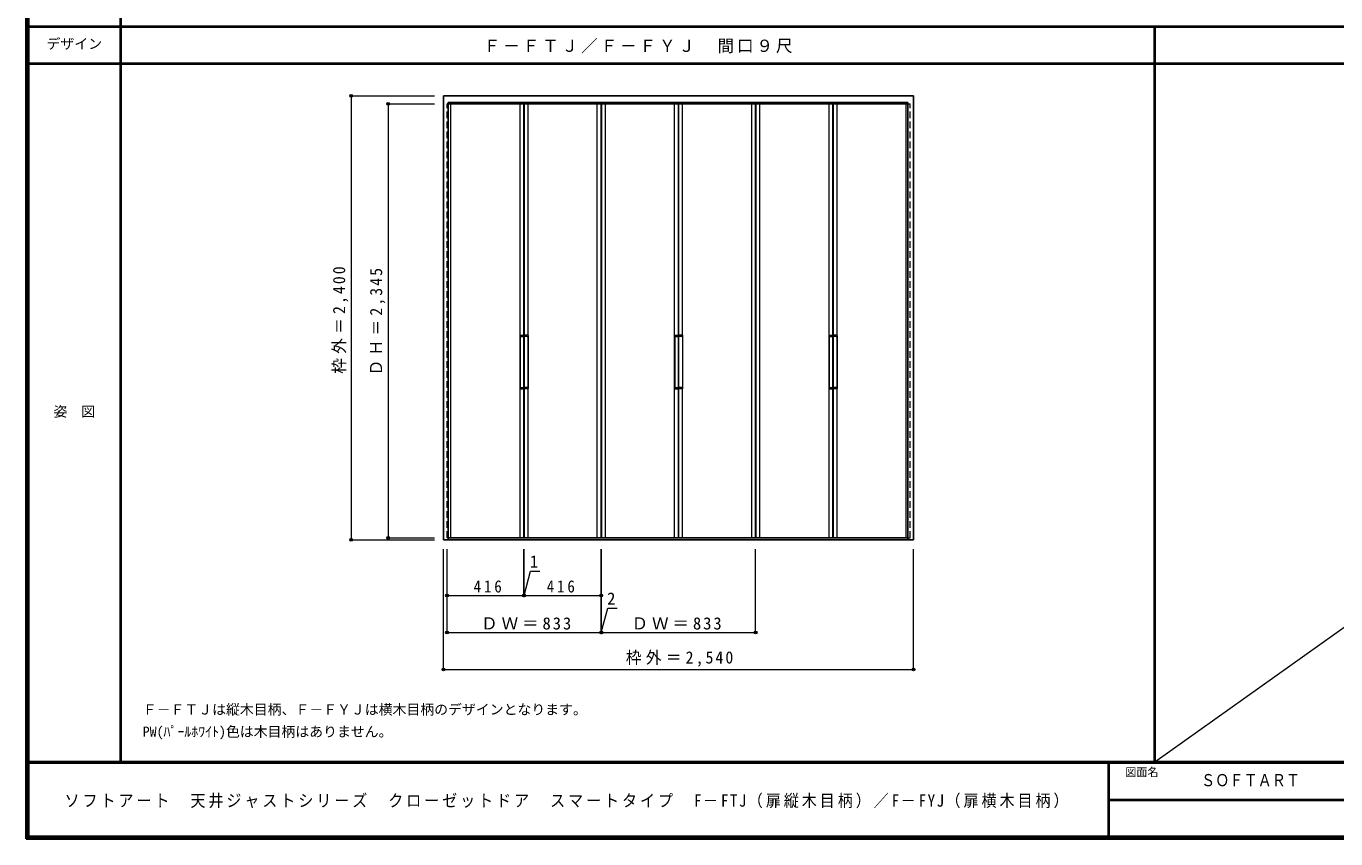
# Model space of a CAD drawing. Units: millimetres, scale not verified. Extents: x -6000 to 5700, y -4307 to 4175.
# Drawn here: x -6000 to 1078, y -4205 to 186 of the extents above; entities that cross this region are included whole.
import ezdxf
from ezdxf.enums import TextEntityAlignment as Align

# ---------------------------------------------------------------- set-up
doc = ezdxf.new("R2010")
doc.units = ezdxf.units.MM
doc.header["$LTSCALE"] = 30
doc.header["$PDMODE"] = 32
doc.header["$PDSIZE"] = 15
doc.linetypes.add('DASHED1', pattern=[1.8, 1.2, -0.6])
for name, color, linetype, lineweight in [('0-2_扉', 3, 'Continuous', 25), ('0-3_仕上げ', 7, 'Continuous', 18), ('0-4_枠', 3, 'Continuous', 25), ('0-6_引手SG', 7, 'Continuous', 18), ('0-A_文字', 7, 'Continuous', 18), ('0-B_寸法', 7, 'Continuous', 9), ('F-1_枠', 6, 'Continuous', 40)]:
    doc.layers.add(name, color=color, linetype=linetype, lineweight=lineweight)
doc.layers.add('F-A_文字', color=7, linetype='Continuous')
doc.styles.add('HG明朝B', font='')
doc.styles.add('ＭＳ ゴシック', font='')
doc.styles.get('HG明朝B').set_extended_font_data('HG明朝B')
doc.styles.get('ＭＳ ゴシック').set_extended_font_data('MS Gothic')

msp = doc.modelspace()

# ---------------------------------------------------------------- linework, layer by layer
at = {"layer": '0-2_扉', "color": 4, "linetype": 'DASHED1', "lineweight": 9}
for p, q in [((-3725.5, -2578.5), (-3725.5, -233.5)), ((-3720, -233.5), (-3725.5, -233.5)), ((-1234, -233.5), (-1222.5, -233.5)), ((-1222.5, -2578.5), (-1222.5, -233.5)), ((-3720, -2578.5), (-3725.5, -2578.5)), ((-1234, -2578.5), (-1222.5, -2578.5))]:
    msp.add_line(p, q, dxfattribs=at)
at = {"layer": '0-2_扉'}
for p, q in [((-3720, -233.5), (-3309.5, -233.5)), ((-3308.5, -2578.5), (-3308.5, -233.5)), ((-3308.5, -233.5), (-2892.5, -233.5)), ((-2892.5, -2578.5), (-2892.5, -233.5)), ((-2474.5, -233.5), (-2890.5, -233.5)), ((-2474.5, -2578.5), (-2474.5, -233.5)), ((-2473.5, -2578.5), (-2473.5, -233.5)), ((-2473.5, -233.5), (-2057.5, -233.5)), ((-2057.5, -2578.5), (-2057.5, -233.5)), ((-1639.5, -233.5), (-2055.5, -233.5)), ((-1639.5, -2578.5), (-1639.5, -233.5)), ((-3308.5, -2578.5), (-2892.5, -2578.5)), ((-2473.5, -2578.5), (-2057.5, -2578.5)), ((-1638.5, -2578.5), (-1234, -2578.5))]:
    msp.add_line(p, q, dxfattribs=at)
for points in [[(-3720, -2578.5), (-3309.5, -2578.5), (-3309.5, -233.5)], [(-2474.5, -2578.5), (-2890.5, -2578.5), (-2890.5, -233.5)], [(-1639.5, -2578.5), (-2055.5, -2578.5), (-2055.5, -233.5)], [(-1638.5, -2578.5), (-1638.5, -233.5), (-1234, -233.5)]]:
    msp.add_lwpolyline(points, dxfattribs=at)
at = {"layer": '0-3_仕上げ'}
for p, q in [((-3704.5, -2578.5), (-3704.5, -233.5)), ((-3330.5, -1483.5), (-3330.5, -233.5)), ((-3287.5, -1483.5), (-3287.5, -233.5)), ((-2913.5, -1462.94), (-2913.5, -233.5)), ((-2869.5, -1464.19), (-2869.5, -233.5)), ((-2495.5, -1483.5), (-2495.5, -233.5)), ((-2452.5, -1483.5), (-2452.5, -233.5)), ((-2078.5, -2578.5), (-2078.5, -233.5)), ((-2034.5, -2578.5), (-2034.5, -233.5)), ((-1660.5, -1483.5), (-1660.5, -233.5)), ((-1617.5, -1483.5), (-1617.5, -233.5)), ((-1243.5, -2578.5), (-1243.5, -233.5)), ((-2913.5, -2578.5), (-2913.5, -1462.94)), ((-2869.5, -2578.5), (-2869.5, -1464.19)), ((-2495.5, -1447.54), (-2495.5, -1434.72)), ((-2452.5, -1447.54), (-2452.5, -1444.75)), ((-3330.5, -2578.5), (-3330.5, -1773.5)), ((-3287.5, -2578.5), (-3287.5, -1773.5)), ((-2495.5, -2578.5), (-2495.5, -1773.5)), ((-2452.5, -2578.5), (-2452.5, -1773.5)), ((-1660.5, -2578.5), (-1660.5, -1773.5)), ((-1617.5, -2578.5), (-1617.5, -1773.5))]:
    msp.add_line(p, q, dxfattribs=at)
at = {"layer": '0-4_枠'}
for p, q in [((-3744, -2590), (-3744, -190)), ((-3744, -190), (-1204, -190)), ((-1204, -2590), (-1204, -190)), ((-3720, -2590), (-3720, -226)), ((-3720, -226), (-1234, -226)), ((-1234, -2590), (-1234, -226)), ((-3744, -2590), (-1204, -2590))]:
    msp.add_line(p, q, dxfattribs=at)
at = {"layer": '0-6_引手SG'}
for p, q in [((-3329.5, -1483.5), (-3309.5, -1483.5)), ((-3312.8, -1483.5), (-3312.8, -1488.5)), ((-3288.5, -1483.5), (-3308.5, -1483.5)), ((-3305.2, -1483.5), (-3305.2, -1488.5)), ((-2494.5, -1483.5), (-2474.5, -1483.5)), ((-2477.8, -1483.5), (-2477.8, -1488.5)), ((-2453.5, -1483.5), (-2473.5, -1483.5)), ((-2470.2, -1483.5), (-2470.2, -1488.5)), ((-1659.5, -1483.5), (-1639.5, -1483.5)), ((-1642.8, -1483.5), (-1642.8, -1488.5)), ((-1618.5, -1483.5), (-1638.5, -1483.5)), ((-1635.2, -1483.5), (-1635.2, -1488.5)), ((-3332.5, -1486.5), (-3332.5, -1770.5)), ((-3329.5, -1494.5), (-3329.5, -1762.5)), ((-3326.5, -1491.5), (-3312.5, -1491.5)), ((-3309.5, -1488.5), (-3309.5, -1487)), ((-3309.5, -1488.5), (-3309.5, -1487)), ((-3308.5, -1488.5), (-3308.5, -1487)), ((-3308.5, -1488.5), (-3308.5, -1487)), ((-3291.5, -1491.5), (-3305.5, -1491.5)), ((-3288.5, -1494.5), (-3288.5, -1762.5)), ((-3285.5, -1770.5), (-3285.5, -1486.5)), ((-2497.5, -1486.5), (-2497.5, -1770.5)), ((-2494.5, -1494.5), (-2494.5, -1762.5)), ((-2491.5, -1491.5), (-2477.5, -1491.5)), ((-2474.5, -1488.5), (-2474.5, -1487)), ((-2474.5, -1488.5), (-2474.5, -1487)), ((-2473.5, -1488.5), (-2473.5, -1487)), ((-2473.5, -1488.5), (-2473.5, -1487)), ((-2456.5, -1491.5), (-2470.5, -1491.5)), ((-2453.5, -1494.5), (-2453.5, -1762.5)), ((-2450.5, -1770.5), (-2450.5, -1486.5)), ((-1662.5, -1486.5), (-1662.5, -1770.5)), ((-1659.5, -1494.5), (-1659.5, -1762.5)), ((-1656.5, -1491.5), (-1642.5, -1491.5)), ((-1639.5, -1488.5), (-1639.5, -1487)), ((-1639.5, -1488.5), (-1639.5, -1487)), ((-1638.5, -1488.5), (-1638.5, -1487)), ((-1638.5, -1488.5), (-1638.5, -1487)), ((-1621.5, -1491.5), (-1635.5, -1491.5)), ((-1618.5, -1494.5), (-1618.5, -1762.5)), ((-1615.5, -1770.5), (-1615.5, -1486.5)), ((-3326.5, -1765.5), (-3312.5, -1765.5)), ((-3312.8, -1773.5), (-3312.8, -1768.5)), ((-3309.5, -1768.5), (-3309.5, -1770)), ((-3309.5, -1768.5), (-3309.5, -1770)), ((-3309.5, -1768.5), (-3309.5, -1770)), ((-3308.5, -1768.5), (-3308.5, -1770)), ((-3308.5, -1768.5), (-3308.5, -1770)), ((-3308.5, -1768.5), (-3308.5, -1770)), ((-3291.5, -1765.5), (-3305.5, -1765.5)), ((-3305.2, -1773.5), (-3305.2, -1768.5)), ((-2491.5, -1765.5), (-2477.5, -1765.5)), ((-2477.8, -1773.5), (-2477.8, -1768.5)), ((-2474.5, -1768.5), (-2474.5, -1770)), ((-2474.5, -1768.5), (-2474.5, -1770)), ((-2474.5, -1768.5), (-2474.5, -1770)), ((-2473.5, -1768.5), (-2473.5, -1770)), ((-2473.5, -1768.5), (-2473.5, -1770)), ((-2473.5, -1768.5), (-2473.5, -1770)), ((-2456.5, -1765.5), (-2470.5, -1765.5)), ((-2470.2, -1773.5), (-2470.2, -1768.5)), ((-1656.5, -1765.5), (-1642.5, -1765.5)), ((-1642.8, -1773.5), (-1642.8, -1768.5)), ((-1639.5, -1768.5), (-1639.5, -1770)), ((-1639.5, -1768.5), (-1639.5, -1770)), ((-1639.5, -1768.5), (-1639.5, -1770)), ((-1638.5, -1768.5), (-1638.5, -1770)), ((-1638.5, -1768.5), (-1638.5, -1770)), ((-1638.5, -1768.5), (-1638.5, -1770)), ((-1621.5, -1765.5), (-1635.5, -1765.5)), ((-1635.2, -1773.5), (-1635.2, -1768.5)), ((-3329.5, -1773.5), (-3309.5, -1773.5)), ((-3288.5, -1773.5), (-3308.5, -1773.5)), ((-2494.5, -1773.5), (-2474.5, -1773.5)), ((-2453.5, -1773.5), (-2473.5, -1773.5)), ((-1659.5, -1773.5), (-1639.5, -1773.5)), ((-1618.5, -1773.5), (-1638.5, -1773.5))]:
    msp.add_line(p, q, dxfattribs=at)
for centre, start, end in [((-3329.5, -1486.5), 90, 180), ((-3288.5, -1486.5), 0, 90), ((-2494.5, -1486.5), 90, 180), ((-2453.5, -1486.5), 0, 90), ((-1659.5, -1486.5), 90, 180), ((-1618.5, -1486.5), 0, 90), ((-3326.5, -1494.5), 90, 180), ((-3312.5, -1488.5), 270, 0), ((-3305.5, -1488.5), 180, 270), ((-3291.5, -1494.5), 0, 90), ((-2491.5, -1494.5), 90, 180), ((-2477.5, -1488.5), 270, 0), ((-2470.5, -1488.5), 180, 270), ((-2456.5, -1494.5), 0, 90), ((-1656.5, -1494.5), 90, 180), ((-1642.5, -1488.5), 270, 0), ((-1635.5, -1488.5), 180, 270), ((-1621.5, -1494.5), 0, 90), ((-3326.5, -1762.5), 180, 270), ((-3312.5, -1768.5), 0, 90), ((-3305.5, -1768.5), 90, 180), ((-3291.5, -1762.5), 270, 0), ((-2491.5, -1762.5), 180, 270), ((-2477.5, -1768.5), 0, 90), ((-2470.5, -1768.5), 90, 180), ((-2456.5, -1762.5), 270, 0), ((-1656.5, -1762.5), 180, 270), ((-1642.5, -1768.5), 0, 90), ((-1635.5, -1768.5), 90, 180), ((-1621.5, -1762.5), 270, 0), ((-3329.5, -1770.5), 180, 270), ((-3288.5, -1770.5), 270, 0), ((-2494.5, -1770.5), 180, 270), ((-2453.5, -1770.5), 270, 0), ((-1659.5, -1770.5), 180, 270), ((-1618.5, -1770.5), 270, 0)]:
    msp.add_arc(centre, 3, start, end, dxfattribs=at)
at = {"layer": '0-A_文字'}
msp.add_line((5690, 184.5), (100, -3790), dxfattribs=at)
at = {"layer": '0-B_寸法', "color": 4}
for p, q in [((-4244, -190), (-3794, -190)), ((-4244, -190), (-4244, -2590)), ((-4044, -233.5), (-3794, -233.5)), ((-4044, -233.5), (-4044, -2578.5)), ((-4244, -2590), (-3794, -2590)), ((-4044, -2578.5), (-3794, -2578.5)), ((-3744, -3290), (-3744, -2640)), ((-3725.5, -3090), (-3725.5, -2640)), ((-3309.5, -2890), (-3309.5, -2640)), ((-3308.5, -2890), (-3308.5, -2640)), ((-2892.5, -3090), (-2892.5, -2640)), ((-2890.5, -3090), (-2890.5, -2640)), ((-2057.5, -3090), (-2057.5, -2640)), ((-3309, -2890), (-3274.05, -2759.57)), ((-3274.05, -2759.57), (-3223.27, -2759.57)), ((-3725.5, -2890), (-3309.5, -2890)), ((-3309.5, -2890), (-3308.5, -2890)), ((-3308.5, -2890), (-2892.5, -2890)), ((-2891.5, -3090), (-2856.55, -2959.57)), ((-2856.55, -2959.57), (-2805.77, -2959.57)), ((-3725.5, -3090), (-2892.5, -3090)), ((-2892.5, -3090), (-2890.5, -3090)), ((-2890.5, -3090), (-2057.5, -3090))]:
    msp.add_line(p, q, dxfattribs=at)
msp.add_lwpolyline([(-3744, -3290), (-1204, -3290), (-1204, -2640)], dxfattribs=at)
at = {"layer": '0-B_寸法'}
for p in [(-4244, -190), (-4044, -233.5), (-4244, -2590), (-4044, -2578.5), (-3725.5, -2890), (-3309.5, -2890), (-3308.5, -2890), (-2892.5, -2890), (-3725.5, -3090), (-2892.5, -3090), (-2890.5, -3090), (-2057.5, -3090), (-3744, -3290), (-1204, -3290)]:
    msp.add_point(p, dxfattribs=at)
at = {"layer": 'F-1_枠'}
for p, q in [((-6000, 4175), (-6000, -4205)), ((-5995, 4175), (-5995, -4205)), ((-5990, 4175), (-5990, -4205)), ((-5490, 4175), (-5490, -3790)), ((-6000, 184.5), (5700, 184.5)), ((100, -3790), (100, 184.5)), ((-6000, -15.5), (5700, -15.5)), ((5700, -3790), (-6000, -3790)), ((5700, -3795), (-6000, -3795)), ((-150, -3795), (-150, -4195)), ((-150, -3995), (5690, -3995.01)), ((5700, -4195), (-6000, -4195)), ((5700, -4200), (-6000, -4200)), ((5700, -4205), (-6000, -4205))]:
    msp.add_line(p, q, dxfattribs=at)

# ---------------------------------------------------------------- texts
at = {"layer": '0-A_文字', "style": 'ＭＳ ゴシック'}
for s, p in [('Ｆ－ＦＴＪは縦木目柄、Ｆ－ＦＹＪは横木目柄のデザインとなります。', (-5370, -3550)), ('PW(ﾊﾟｰﾙﾎﾜｲﾄ)色は木目柄はありません。', (-5370, -3670))]:
    msp.add_text(s, height=54.99, dxfattribs=at).set_placement(p, align=Align.BOTTOM_LEFT)
at = {"layer": '0-A_文字', "insert": (-3527.5, 39.5), "char_height": 65.98, "attachment_point": 7, "style": 'ＭＳ ゴシック'}
msp.add_mtext('\\T1.17;Ｆ－ＦＴＪ／Ｆ－ＦＹＪ\u3000間口９尺', dxfattribs=at)
at = {"layer": '0-B_寸法', "style": 'ＭＳ ゴシック'}
for s, p in [('1', (-3277.8, -2759.57)), ('2', (-2860.3, -2959.57))]:
    msp.add_text(s, height=65.98, dxfattribs=at).set_placement(p, align=Align.BOTTOM_LEFT)
at = {"layer": '0-B_寸法', "char_height": 65.98, "attachment_point": 7, "rotation": 90, "style": 'ＭＳ ゴシック'}
for s, insert in [('\\T1.26;\\W0.95;枠外＝2,400', (-4259, -1692.25)), ('\\T1.26;\\W0.95;ＤＨ＝2,345', (-4059, -1701.25))]:
    msp.add_mtext(s, dxfattribs=dict(at, insert=insert))
at = {"layer": '0-B_寸法', "char_height": 65.98, "attachment_point": 7, "style": 'ＭＳ ゴシック'}
for s, insert in [('\\T1.38;\\W0.9;416', (-3581.5, -2875)), ('\\T1.38;\\W0.9;416', (-3186.5, -2875)), ('\\T1.23;ＤＷ＝833', (-3541.5, -3075)), ('\\T1.23;ＤＷ＝833', (-2728.5, -3075)), ('\\T1.26;\\W0.95;枠外＝2,540', (-2759, -3275))]:
    msp.add_mtext(s, dxfattribs=dict(at, insert=insert))
at = {"layer": 'F-A_文字', "style": 'ＭＳ ゴシック'}
for s, height, p in [('デザイン', 54.99, (-5890, 47)), ('姿\u3000図', 54.99, (-5852.5, -1940.25)), ('図面名', 43.99, (-60, -3880))]:
    msp.add_text(s, height=height, dxfattribs=at).set_placement(p, align=Align.BOTTOM_LEFT)
at = {"layer": 'F-A_文字', "style": 'HG明朝B', "width": 0.85}
msp.add_text('ＳＯＦＴＡＲＴ', height=65.98, dxfattribs=at).set_placement((350, -3940.79), align=Align.BOTTOM_LEFT)
at = {"layer": 'F-A_文字', "insert": (-5792.5, -4040), "char_height": 65.98, "attachment_point": 7, "style": 'ＭＳ ゴシック'}
msp.add_mtext('\\T1.2;\\W0.9;ソフトアート\u3000天井ジャストシリーズ\u3000クローゼットドア\u3000スマートタイプ\u3000F－FTJ（扉縦木目柄）／F－FYJ（扉横木目柄）', dxfattribs=at)

doc.saveas('drawing.dxf')
